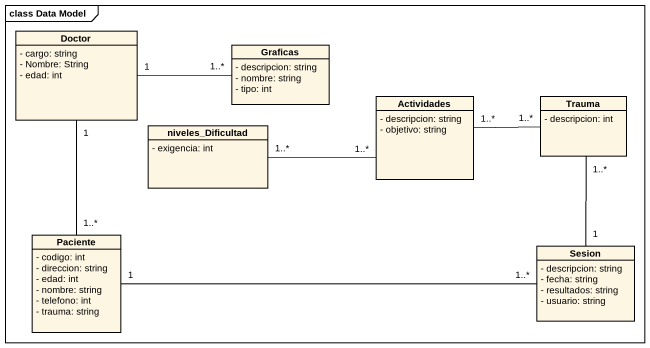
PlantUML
@startuml
mainframe class Data Model
hide circle
hide empty members
skinparam classAttributeIconSize 0
class Doctor {
  - cargo: string
  - Nombre: String
  - edad: int
}
class Graficas {
  - descripcion: string
  - nombre: string
  - tipo: int
}
class Actividades {
  - descripcion: string
  - objetivo: string
}
class Trauma {
  - descripcion: int
}
class niveles_Dificultad {
  - exigencia: int
}
class Paciente {
  - codigo: int
  - direccion: string
  - edad: int
  - nombre: string
  - telefono: int
  - trauma: string
}
class Sesion {
  - descripcion: string
  - fecha: string
  - resultados: string
  - usuario: string
}
Doctor "1" -right- "1..*" Graficas
Doctor "1" -- "1..*" Paciente
Actividades "1..*" -left- "1..*" niveles_Dificultad
Trauma "1..*" -left- "1..*" Actividades
Paciente "1" -right- "1..*" Sesion
Sesion "1" -up- "1..*" Trauma
@enduml
